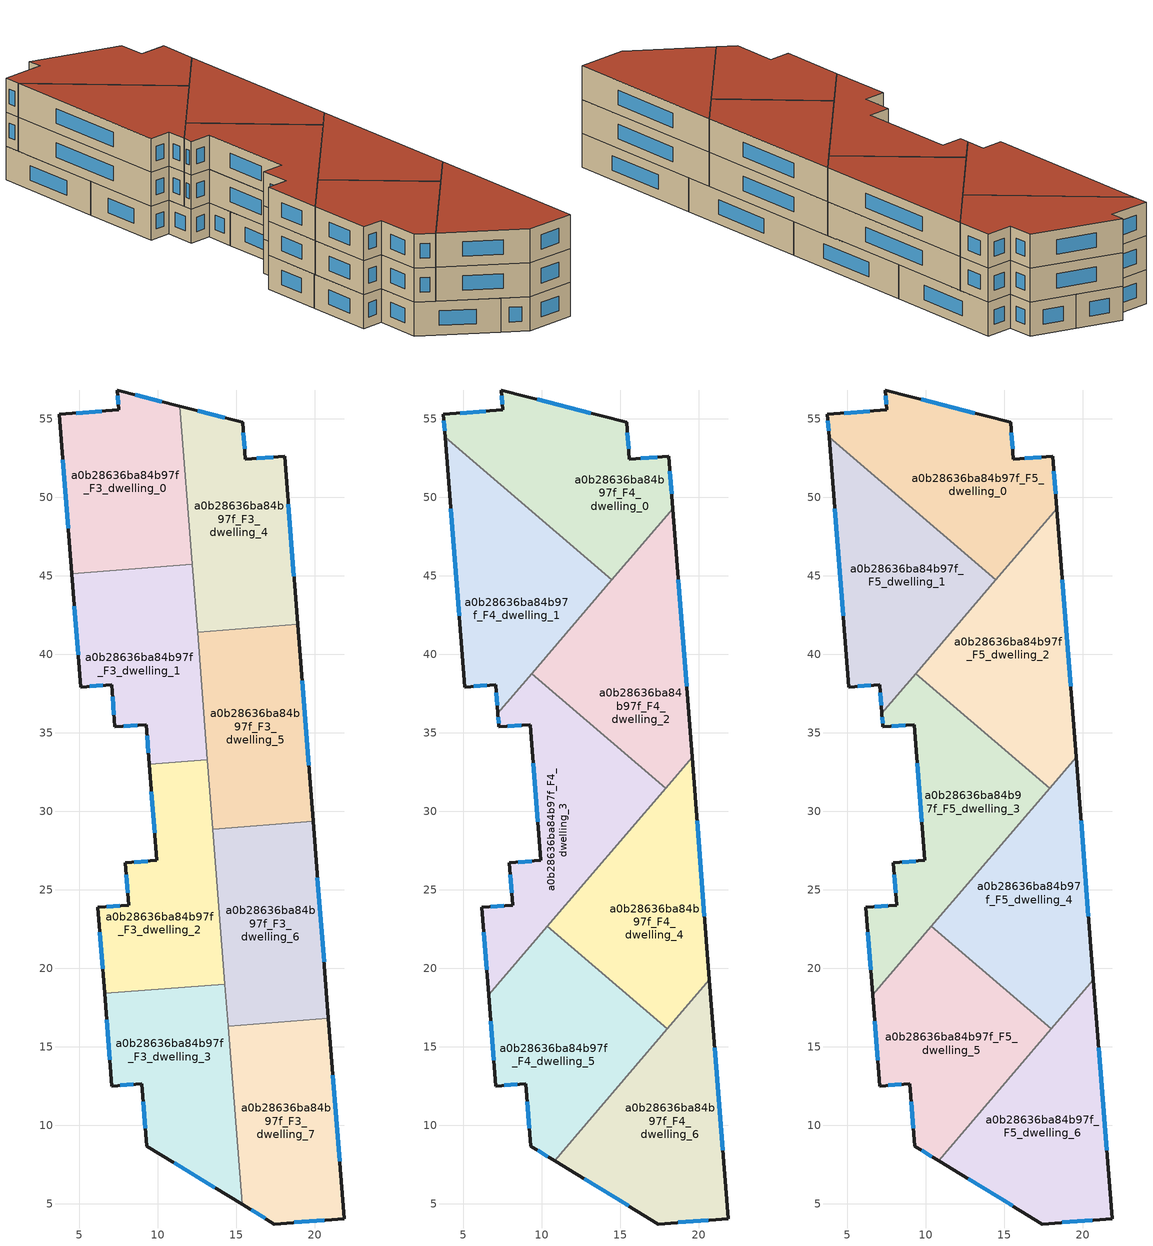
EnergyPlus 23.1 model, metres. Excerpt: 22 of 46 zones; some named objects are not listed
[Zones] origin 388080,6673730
a0b28636ba84b97f_F3_dwelling_0
 floor to a0b28636ba84b97f_F2_dwelling_0 (EU_floor_Construction): 11.41,55.81 12.2,45.74 4.53,45.14 3.74,55.28 7.53,55.58 7.43,56.84 z9
 wall outside (EU_wall_Construction): 11.41,55.81 7.43,56.84 7.53,55.58 3.74,55.28 4.53,45.14 z9:12
 wall to a0b28636ba84b97f_F3_dwelling_1 (EU_wall_Construction): 4.53,45.14 12.2,45.74 z9:12
 wall to a0b28636ba84b97f_F3_dwelling_4 (EU_wall_Construction): 12.2,45.74 11.41,55.81 z9:12
 window (EU_Window_Construction): 10.27,56.11 8.57,56.55 / 3.97,52.39 4.31,48.04 / 6.44,55.49 4.82,55.37 / 7.45,56.48 7.5,55.94 z9.86:11.14
a0b28636ba84b97f_F3_dwelling_1
 floor to a0b28636ba84b97f_F2_dwelling_1 (EU_floor_Construction): 12.2,45.74 13.17,33.31 9.47,33.02 9.27,35.54 7.28,35.38 7.07,38.07 5.1,37.92 4.53,45.14 z9
 wall outside (EU_wall_Construction): 4.53,45.14 5.1,37.92 7.07,38.07 7.28,35.38 9.27,35.54 9.47,33.02 z9:12
 wall to a0b28636ba84b97f_F3_dwelling_5 (EU_wall_Construction): 13.17,33.31 12.54,41.42 z9:12
 wall to a0b28636ba84b97f_F3_dwelling_2 (EU_wall_Construction): 9.47,33.02 13.17,33.31 z9:12
 wall to a0b28636ba84b97f_F3_dwelling_4 (EU_wall_Construction): 12.54,41.42 12.2,45.74 z9:12
 window (EU_Window_Construction): 5.66,37.96 6.5,38.03 / 4.69,43.08 4.94,39.98 / 9.32,34.82 9.41,33.74 / 7.84,35.43 8.7,35.49 / 7.12,37.3 7.22,36.15 z9.86:11.14
a0b28636ba84b97f_F3_dwelling_2
 floor to a0b28636ba84b97f_F2_dwelling_2 (EU_floor_Construction): 13.17,33.31 14.28,19 6.62,18.41 6.19,23.88 8.16,24.04 7.95,26.73 9.94,26.89 9.47,33.02 z9
 wall outside (EU_wall_Construction): 9.47,33.02 9.94,26.89 7.95,26.73 8.16,24.04 6.19,23.88 6.62,18.41 z9:12
 wall to a0b28636ba84b97f_F3_dwelling_3 (EU_wall_Construction): 6.62,18.41 14.28,19 z9:12
 wall to a0b28636ba84b97f_F3_dwelling_6 (EU_wall_Construction): 14.28,19 13.52,28.88 z9:12
 wall to a0b28636ba84b97f_F3_dwelling_5 (EU_wall_Construction): 13.51,28.88 13.17,33.31 z9:12
 window (EU_Window_Construction): 9.37,26.84 8.52,26.77 / 9.6,31.27 9.81,28.64 / 6.31,22.32 6.5,19.97 / 7.6,23.99 6.75,23.93 / 8.01,25.96 8.1,24.81 z9.86:11.14
a0b28636ba84b97f_F3_dwelling_3
 floor to a0b28636ba84b97f_F2_dwelling_3 (EU_floor_Construction): 14.28,19 15.38,4.97 9.31,8.68 9,12.65 7.08,12.5 6.62,18.41 z9
 wall outside (EU_wall_Construction): 6.62,18.41 7.08,12.5 9,12.65 9.31,8.68 15.38,4.97 z9:12
 wall to a0b28636ba84b97f_F3_dwelling_7 (EU_wall_Construction): 15.38,4.97 14.49,16.33 z9:12
 wall to a0b28636ba84b97f_F3_dwelling_6 (EU_wall_Construction): 14.49,16.33 14.29,19.01 z9:12
 window (EU_Window_Construction): 11.04,7.62 13.64,6.03 / 9.09,11.52 9.22,9.81 / 7.63,12.55 8.45,12.61 / 6.75,16.72 6.95,14.19 z9.86:11.14
a0b28636ba84b97f_F3_dwelling_4
 floor to a0b28636ba84b97f_F2_dwelling_4 (EU_floor_Construction): 18.08,52.62 18.92,41.92 12.54,41.42 11.41,55.81 15.41,54.78 15.59,52.42 z9
 wall outside (EU_wall_Construction): 18.92,41.92 18.08,52.62 15.59,52.42 15.41,54.78 11.41,55.81 z9:12
 wall to a0b28636ba84b97f_F3_dwelling_5 (EU_wall_Construction): 12.54,41.42 18.92,41.92 z9:12
 window (EU_Window_Construction): 17.37,52.56 16.3,52.48 / 18.68,44.98 18.32,49.56 / 14.27,55.08 12.56,55.52 / 15.54,53.1 15.46,54.11 z9.86:11.14
a0b28636ba84b97f_F3_dwelling_5
 floor to a0b28636ba84b97f_F2_dwelling_5 (EU_floor_Construction): 18.92,41.92 19.9,29.37 13.52,28.88 12.54,41.42 z9
 wall outside (EU_wall_Construction): 19.9,29.37 18.92,41.92 z9:12
 wall to a0b28636ba84b97f_F3_dwelling_6 (EU_wall_Construction): 13.52,28.88 19.9,29.37 z9:12
 window (EU_Window_Construction): 19.62,32.96 19.2,38.33 z9.86:11.14
a0b28636ba84b97f_F3_dwelling_6
 floor to a0b28636ba84b97f_F2_dwelling_6 (EU_floor_Construction): 19.9,29.37 20.88,16.83 14.49,16.33 13.52,28.88 z9
 wall outside (EU_wall_Construction): 20.88,16.83 19.9,29.37 z9:12
 wall to a0b28636ba84b97f_F3_dwelling_7 (EU_wall_Construction): 14.49,16.33 20.88,16.83 z9:12
 window (EU_Window_Construction): 20.6,20.41 20.18,25.79 z9.86:11.14
a0b28636ba84b97f_F3_dwelling_7
 floor to a0b28636ba84b97f_F2_dwelling_7 (EU_floor_Construction): 20.88,16.83 21.87,4.07 17.43,3.72 15.38,4.97 14.49,16.33 z9
 wall outside (EU_wall_Construction): 15.38,4.97 17.43,3.72 21.87,4.07 20.88,16.83 z9:12
 window (EU_Window_Construction): 21.59,7.71 21.16,13.18 / 18.7,3.82 20.6,3.97 / 15.97,4.62 16.84,4.08 z9.86:11.14
a0b28636ba84b97f_F4_dwelling_0
 floor to a0b28636ba84b97f_F3_dwelling_0 (EU_floor_Construction): 11.41,55.81 12.12,46.77 3.85,53.83 3.74,55.28 7.53,55.58 7.43,56.84 z12
 floor to a0b28636ba84b97f_F3_dwelling_4 (EU_floor_Construction): 15.41,54.78 15.59,52.42 18.08,52.62 18.34,49.28 14.47,44.75 12.12,46.77 11.41,55.81 z12
 wall outside (EU_wall_Construction): 18.34,49.28 18.08,52.62 15.59,52.42 15.41,54.78 7.43,56.84 7.53,55.58 3.74,55.28 3.85,53.83 z12:15
 wall to a0b28636ba84b97f_F4_dwelling_1 (EU_wall_Construction): 3.85,53.83 14.47,44.75 z12:15
 wall to a0b28636ba84b97f_F4_dwelling_2 (EU_wall_Construction): 14.47,44.75 18.34,49.28 z12:15
 window (EU_Window_Construction): 7.45,56.48 7.5,55.94 / 13.13,55.37 9.71,56.25 / 15.54,53.1 15.46,54.11 / 17.37,52.56 16.3,52.48 / 18.27,50.23 18.16,51.67 / 3.77,54.87 3.82,54.25 / 6.44,55.49 4.82,55.37 z12.86:14.14
a0b28636ba84b97f_F4_dwelling_1
 floor to a0b28636ba84b97f_F3_dwelling_1 (EU_floor_Construction): 12.2,45.74 12.46,42.4 7.21,36.26 7.07,38.07 5.1,37.92 4.53,45.14 z12
 floor to a0b28636ba84b97f_F3_dwelling_0 (EU_floor_Construction): 12.12,46.77 12.2,45.74 4.53,45.14 3.85,53.83 z12
 floor to a0b28636ba84b97f_F3_dwelling_4 (EU_floor_Construction): 14.47,44.75 12.46,42.4 12.12,46.77 z12
 wall outside (EU_wall_Construction): 3.85,53.83 5.1,37.92 7.07,38.07 7.21,36.26 z12:15
 wall to a0b28636ba84b97f_F4_dwelling_3 (EU_wall_Construction): 7.21,36.26 9.37,38.78 z12:15
 wall to a0b28636ba84b97f_F4_dwelling_2 (EU_wall_Construction): 9.37,38.78 14.47,44.75 z12:15
 window (EU_Window_Construction): 7.11,37.55 7.17,36.78 / 5.66,37.96 6.5,38.03 / 4.21,49.29 4.74,42.47 z12.86:14.14
a0b28636ba84b97f_F4_dwelling_2
 floor to a0b28636ba84b97f_F3_dwelling_5 (EU_floor_Construction): 18.92,41.92 19.58,33.45 17.9,31.49 12.98,35.69 12.54,41.42 z12
 floor to a0b28636ba84b97f_F3_dwelling_4 (EU_floor_Construction): 18.34,49.28 18.92,41.92 12.54,41.42 12.46,42.4 z12
 floor to a0b28636ba84b97f_F3_dwelling_1 (EU_floor_Construction): 12.46,42.4 12.98,35.69 9.37,38.78 z12
 wall outside (EU_wall_Construction): 19.58,33.45 18.34,49.28 z12:15
 wall to a0b28636ba84b97f_F4_dwelling_3 (EU_wall_Construction): 9.37,38.78 17.9,31.49 z12:15
 wall to a0b28636ba84b97f_F4_dwelling_4 (EU_wall_Construction): 17.9,31.49 19.58,33.45 z12:15
 window (EU_Window_Construction): 19.23,37.97 18.7,44.76 z12.86:14.14
a0b28636ba84b97f_F4_dwelling_3
 floor to a0b28636ba84b97f_F3_dwelling_2 (EU_floor_Construction): 13.17,33.31 13.69,26.57 6.72,18.41 6.62,18.41 6.19,23.88 8.16,24.04 7.95,26.73 9.94,26.89 9.47,33.02 z12
 floor to a0b28636ba84b97f_F3_dwelling_1 (EU_floor_Construction): 12.98,35.69 13.17,33.31 9.47,33.02 9.27,35.54 7.28,35.38 7.21,36.26 9.37,38.78 z12
 floor to a0b28636ba84b97f_F3_dwelling_5 (EU_floor_Construction): 17.9,31.49 15.82,29.05 13.52,28.88 12.98,35.69 z12
 floor to a0b28636ba84b97f_F3_dwelling_6 (EU_floor_Construction): 15.82,29.05 13.69,26.57 13.52,28.88 z12
 wall outside (EU_wall_Construction): 7.21,36.26 7.28,35.38 9.27,35.54 9.94,26.89 7.95,26.73 8.16,24.04 6.19,23.88 6.63,18.31 z12:15
 wall to a0b28636ba84b97f_F4_dwelling_5 (EU_wall_Construction): 6.63,18.31 10.36,22.67 z12:15
 wall to a0b28636ba84b97f_F4_dwelling_4 (EU_wall_Construction): 10.36,22.67 17.9,31.49 z12:15
 window (EU_Window_Construction): 9.46,33.07 9.75,29.36 / 7.84,35.43 8.7,35.49 / 7.23,36.01 7.26,35.63 / 6.32,22.29 6.5,19.9 / 7.6,23.99 6.75,23.93 / 8.01,25.96 8.1,24.81 / 9.37,26.84 8.52,26.77 z12.86:14.14
a0b28636ba84b97f_F4_dwelling_4
 floor to a0b28636ba84b97f_F3_dwelling_6 (EU_floor_Construction): 19.9,29.37 20.68,19.29 18.41,16.64 17.5,16.56 14.26,19.33 13.69,26.57 15.82,29.05 z12
 floor to a0b28636ba84b97f_F3_dwelling_5 (EU_floor_Construction): 19.58,33.45 19.9,29.37 15.82,29.05 z12
 floor to a0b28636ba84b97f_F3_dwelling_7 (EU_floor_Construction): 18.41,16.64 17.99,16.14 17.5,16.56 z12
 floor to a0b28636ba84b97f_F3_dwelling_2 (EU_floor_Construction): 13.69,26.57 14.26,19.33 10.36,22.67 z12
 wall outside (EU_wall_Construction): 20.68,19.29 19.58,33.45 z12:15
 wall to a0b28636ba84b97f_F4_dwelling_5 (EU_wall_Construction): 10.36,22.67 17.99,16.14 z12:15
 wall to a0b28636ba84b97f_F4_dwelling_6 (EU_wall_Construction): 17.99,16.14 20.68,19.29 z12:15
 window (EU_Window_Construction): 20.37,23.34 19.89,29.41 z12.86:14.14
a0b28636ba84b97f_F4_dwelling_5
 floor to a0b28636ba84b97f_F3_dwelling_3 (EU_floor_Construction): 14.28,19 14.8,12.41 10.82,7.76 9.31,8.68 9,12.65 7.08,12.5 6.63,18.31 6.72,18.41 z12
 floor to a0b28636ba84b97f_F3_dwelling_2 (EU_floor_Construction): 14.26,19.33 14.28,19 6.72,18.41 10.36,22.67 z12
 floor to a0b28636ba84b97f_F3_dwelling_6 (EU_floor_Construction): 17.5,16.56 14.49,16.33 14.26,19.33 z12
 floor to a0b28636ba84b97f_F3_dwelling_7 (EU_floor_Construction): 17.99,16.14 14.8,12.41 14.49,16.33 17.5,16.56 z12
 wall outside (EU_wall_Construction): 6.63,18.31 7.08,12.5 9,12.65 9.31,8.68 10.82,7.76 z12:15
 wall to a0b28636ba84b97f_F4_dwelling_6 (EU_wall_Construction): 10.82,7.76 17.99,16.14 z12:15
 window (EU_Window_Construction): 6.76,16.65 6.95,14.16 / 9.74,8.41 10.39,8.02 / 9.09,11.52 9.22,9.81 / 7.63,12.55 8.45,12.61 z12.86:14.14
a0b28636ba84b97f_F4_dwelling_6
 floor to a0b28636ba84b97f_F3_dwelling_7 (EU_floor_Construction): 20.88,16.83 21.87,4.07 17.43,3.72 15.38,4.97 14.8,12.41 18.41,16.64 z12
 floor to a0b28636ba84b97f_F3_dwelling_3 (EU_floor_Construction): 14.8,12.41 15.38,4.97 10.82,7.76 z12
 floor to a0b28636ba84b97f_F3_dwelling_6 (EU_floor_Construction): 20.68,19.29 20.88,16.83 18.41,16.64 z12
 wall outside (EU_wall_Construction): 10.82,7.76 17.43,3.72 21.87,4.07 20.68,19.29 z12:15
 window (EU_Window_Construction): 21.53,8.42 21.02,14.94 / 18.7,3.82 20.6,3.97 / 12.71,6.6 15.54,4.88 z12.86:14.14
a0b28636ba84b97f_F5_dwelling_0
 floor to a0b28636ba84b97f_F4_dwelling_0 (EU_floor_Construction): 15.41,54.78 15.59,52.42 18.08,52.62 18.34,49.28 14.47,44.75 3.85,53.83 3.74,55.28 7.53,55.58 7.43,56.84 z15
 wall outside (EU_wall_Construction): 18.34,49.28 18.08,52.62 15.59,52.42 15.41,54.78 7.43,56.84 7.53,55.58 3.74,55.28 3.85,53.83 z15:18
 wall to a0b28636ba84b97f_F5_dwelling_1 (EU_wall_Construction): 3.85,53.83 14.47,44.75 z15:18
 wall to a0b28636ba84b97f_F5_dwelling_2 (EU_wall_Construction): 14.47,44.75 18.34,49.28 z15:18
 window (EU_Window_Construction): 7.45,56.48 7.5,55.94 / 13.13,55.37 9.71,56.25 / 15.54,53.1 15.46,54.11 / 17.37,52.56 16.3,52.48 / 18.27,50.23 18.16,51.67 / 3.77,54.87 3.82,54.25 / 6.44,55.49 4.82,55.37 z15.86:17.14
 roof outside (EU_roof_Construction): 14.47,44.75 18.34,49.28 18.08,52.62 15.59,52.42 15.41,54.78 7.43,56.84 7.53,55.58 3.74,55.28 3.85,53.83 z18
a0b28636ba84b97f_F5_dwelling_1
 floor to a0b28636ba84b97f_F4_dwelling_1 (EU_floor_Construction): 14.47,44.75 7.21,36.26 7.07,38.07 5.1,37.92 3.85,53.83 z15
 wall outside (EU_wall_Construction): 3.85,53.83 5.1,37.92 7.07,38.07 7.21,36.26 z15:18
 wall to a0b28636ba84b97f_F5_dwelling_3 (EU_wall_Construction): 7.21,36.26 9.37,38.78 z15:18
 wall to a0b28636ba84b97f_F5_dwelling_2 (EU_wall_Construction): 9.37,38.78 14.47,44.75 z15:18
 window (EU_Window_Construction): 7.11,37.55 7.17,36.78 / 5.66,37.96 6.5,38.03 / 4.21,49.29 4.74,42.47 z15.86:17.14
 roof outside (EU_roof_Construction): 7.21,36.26 14.47,44.75 3.85,53.83 5.1,37.92 7.07,38.07 z18
a0b28636ba84b97f_F5_dwelling_2
 floor to a0b28636ba84b97f_F4_dwelling_2 (EU_floor_Construction): 18.34,49.28 19.58,33.45 17.9,31.49 9.37,38.78 z15
 wall outside (EU_wall_Construction): 19.58,33.45 18.34,49.28 z15:18
 wall to a0b28636ba84b97f_F5_dwelling_3 (EU_wall_Construction): 9.37,38.78 17.9,31.49 z15:18
 wall to a0b28636ba84b97f_F5_dwelling_4 (EU_wall_Construction): 17.9,31.49 19.58,33.45 z15:18
 window (EU_Window_Construction): 19.23,37.97 18.7,44.76 z15.86:17.14
 roof outside (EU_roof_Construction): 17.9,31.49 19.58,33.45 18.34,49.28 9.37,38.78 z18
a0b28636ba84b97f_F5_dwelling_3
 floor to a0b28636ba84b97f_F4_dwelling_3 (EU_floor_Construction): 17.9,31.49 6.63,18.31 6.19,23.88 8.16,24.04 7.95,26.73 9.94,26.89 9.27,35.54 7.28,35.38 7.21,36.26 9.37,38.78 z15
 wall outside (EU_wall_Construction): 7.21,36.26 7.28,35.38 9.27,35.54 9.94,26.89 7.95,26.73 8.16,24.04 6.19,23.88 6.63,18.31 z15:18
 wall to a0b28636ba84b97f_F5_dwelling_5 (EU_wall_Construction): 6.63,18.31 10.36,22.67 z15:18
 wall to a0b28636ba84b97f_F5_dwelling_4 (EU_wall_Construction): 10.36,22.67 17.9,31.49 z15:18
 window (EU_Window_Construction): 9.46,33.07 9.75,29.36 / 7.84,35.43 8.7,35.49 / 7.23,36.01 7.26,35.63 / 6.32,22.29 6.5,19.9 / 7.6,23.99 6.75,23.93 / 8.01,25.96 8.1,24.81 / 9.37,26.84 8.52,26.77 z15.86:17.14
 roof outside (EU_roof_Construction): 6.63,18.31 17.9,31.49 9.37,38.78 7.21,36.26 7.28,35.38 9.27,35.54 9.94,26.89 7.95,26.73 8.16,24.04 6.19,23.88 z18
a0b28636ba84b97f_F5_dwelling_4
 floor to a0b28636ba84b97f_F4_dwelling_4 (EU_floor_Construction): 19.58,33.45 20.68,19.29 17.99,16.14 10.36,22.67 z15
 wall outside (EU_wall_Construction): 20.68,19.29 19.58,33.45 z15:18
 wall to a0b28636ba84b97f_F5_dwelling_5 (EU_wall_Construction): 10.36,22.67 17.99,16.14 z15:18
 wall to a0b28636ba84b97f_F5_dwelling_6 (EU_wall_Construction): 17.99,16.14 20.68,19.29 z15:18
 window (EU_Window_Construction): 20.37,23.34 19.89,29.41 z15.86:17.14
 roof outside (EU_roof_Construction): 17.99,16.14 20.68,19.29 19.58,33.45 10.36,22.67 z18
a0b28636ba84b97f_F5_dwelling_5
 floor to a0b28636ba84b97f_F4_dwelling_5 (EU_floor_Construction): 17.99,16.14 10.82,7.76 9.31,8.68 9,12.65 7.08,12.5 6.63,18.31 10.36,22.67 z15
 wall outside (EU_wall_Construction): 6.63,18.31 7.08,12.5 9,12.65 9.31,8.68 10.82,7.76 z15:18
 wall to a0b28636ba84b97f_F5_dwelling_6 (EU_wall_Construction): 10.82,7.76 17.99,16.14 z15:18
 window (EU_Window_Construction): 6.76,16.65 6.95,14.16 / 9.74,8.41 10.39,8.02 / 9.09,11.52 9.22,9.81 / 7.63,12.55 8.45,12.61 z15.86:17.14
 roof outside (EU_roof_Construction): 10.82,7.76 17.99,16.14 10.36,22.67 6.63,18.31 7.08,12.5 9,12.65 9.31,8.68 z18
a0b28636ba84b97f_F5_dwelling_6
 floor to a0b28636ba84b97f_F4_dwelling_6 (EU_floor_Construction): 20.68,19.29 21.87,4.07 17.43,3.72 10.82,7.76 z15
 wall outside (EU_wall_Construction): 10.82,7.76 17.43,3.72 21.87,4.07 20.68,19.29 z15:18
 window (EU_Window_Construction): 21.53,8.42 21.02,14.94 / 18.7,3.82 20.6,3.97 / 12.71,6.6 15.54,4.88 z15.86:17.14
 roof outside (EU_roof_Construction): 21.87,4.07 20.68,19.29 10.82,7.76 17.43,3.72 z18
[Building]
EU S2 Campaign: North Axis=0; Terrain=City; Solar Distribution=FullExterior
[Site:Location]
Helsinki-Vantaa.AP: Latitude=60.317; Longitude=24.963; Time Zone=2; Elevation=54.6
[SizingPeriod:WeatherFileDays]
AnnualSizingPeriod: Begin Month=1; Begin Day of Month=1; End Month=12; End Day of Month=31; Day of Week for Start Day=Monday; Use Weather File Daylight Saving Period=No; Use Weather File Rain and Snow Indicators=No
[MATERIAL]
EU_InternalMass_Material: Roughness=MediumRough; Thickness=0.1; Conductivity=1; Density=1800; Specific Heat=900; Thermal Absorptance=0.9; Solar Absorptance=0.7; Visible Absorptance=0.7
[MATERIAL:NOMASS] Roughness=MediumRough; Thermal Absorptance=0.9; Solar Absorptance=0.7; Visible Absorptance=0.7
Name | Thermal Resistance
EU_wall_NoMass | 5.91765
EU_roof_NoMass | 11.1778
EU_floor_NoMass | 6.2875
[WINDOWMATERIAL:SIMPLEGLAZINGSYSTEM]
EU_Window_SimpleGlazing: UFactor=0.994035; Solar Heat Gain Coefficient=0.7; Visible Transmittance=0.7
[CONSTRUCTION]
EU_wall_Construction: EU_wall_NoMass
EU_roof_Construction: EU_roof_NoMass
EU_floor_Construction: EU_floor_NoMass
EU_Window_Construction: EU_Window_SimpleGlazing
EU_InternalMass_Construction: EU_InternalMass_Material
[ZONE] Type=1; Multiplier=1; Ceiling Height=autocalculate; Floor Area=autocalculate; Part of Total Floor Area=Yes
Name | Volume
a0b28636ba84b97f_F3_dwelling_0; a0b28636ba84b97f_F3_dwelling_1 | 241.641
a0b28636ba84b97f_F4_dwelling_0; a0b28636ba84b97f_F5_dwelling_0; a0b28636ba84b97f_F4_dwelling_4; a0b28636ba84b97f_F5_dwelling_4 | 276.166
a0b28636ba84b97f_F4_dwelling_1; a0b28636ba84b97f_F5_dwelling_1 | 276.183
a0b28636ba84b97f_F3_dwelling_2 | 241.643
a0b28636ba84b97f_F4_dwelling_2; a0b28636ba84b97f_F5_dwelling_2 | 276.154
a0b28636ba84b97f_F3_dwelling_3 | 241.639
a0b28636ba84b97f_F4_dwelling_3; a0b28636ba84b97f_F5_dwelling_3; a0b28636ba84b97f_F4_dwelling_6; a0b28636ba84b97f_F5_dwelling_6 | 276.146
a0b28636ba84b97f_F3_dwelling_4 | 241.649
a0b28636ba84b97f_F3_dwelling_5 | 241.656
a0b28636ba84b97f_F4_dwelling_5; a0b28636ba84b97f_F5_dwelling_5 | 276.199
a0b28636ba84b97f_F3_dwelling_6 | 241.65
a0b28636ba84b97f_F3_dwelling_7 | 241.652
[INTERNALMASS] Construction=EU_InternalMass_Construction
Name | Zone or ZoneList | Surface Area
a0b28636ba84b97f_F3_dwelling_0_EU_InternalMass | a0b28636ba84b97f_F3_dwelling_0 | 80.5469
a0b28636ba84b97f_F3_dwelling_1_EU_InternalMass | a0b28636ba84b97f_F3_dwelling_1 | 80.547
a0b28636ba84b97f_F3_dwelling_2_EU_InternalMass | a0b28636ba84b97f_F3_dwelling_2 | 80.5473
a0b28636ba84b97f_F3_dwelling_3_EU_InternalMass | a0b28636ba84b97f_F3_dwelling_3 | 80.5463
a0b28636ba84b97f_F3_dwelling_4_EU_InternalMass | a0b28636ba84b97f_F3_dwelling_4 | 80.5493
a0b28636ba84b97f_F3_dwelling_5_EU_InternalMass | a0b28636ba84b97f_F3_dwelling_5 | 80.5519
a0b28636ba84b97f_F3_dwelling_6_EU_InternalMass | a0b28636ba84b97f_F3_dwelling_6 | 80.5497
a0b28636ba84b97f_F3_dwelling_7_EU_InternalMass | a0b28636ba84b97f_F3_dwelling_7 | 80.5507
a0b28636ba84b97f_F4_dwelling_0_EU_InternalMass | a0b28636ba84b97f_F4_dwelling_0 | 92.0549
a0b28636ba84b97f_F4_dwelling_1_EU_InternalMass | a0b28636ba84b97f_F4_dwelling_1 | 92.0576
a0b28636ba84b97f_F4_dwelling_2_EU_InternalMass | a0b28636ba84b97f_F4_dwelling_2 | 92.0522
a0b28636ba84b97f_F4_dwelling_3_EU_InternalMass | a0b28636ba84b97f_F4_dwelling_3 | 92.0481
a0b28636ba84b97f_F4_dwelling_4_EU_InternalMass | a0b28636ba84b97f_F4_dwelling_4 | 92.0503
a0b28636ba84b97f_F4_dwelling_5_EU_InternalMass | a0b28636ba84b97f_F4_dwelling_5 | 92.0664
a0b28636ba84b97f_F4_dwelling_6_EU_InternalMass | a0b28636ba84b97f_F4_dwelling_6 | 92.0486
a0b28636ba84b97f_F5_dwelling_0_EU_InternalMass | a0b28636ba84b97f_F5_dwelling_0 | 92.0549
a0b28636ba84b97f_F5_dwelling_1_EU_InternalMass | a0b28636ba84b97f_F5_dwelling_1 | 92.0576
a0b28636ba84b97f_F5_dwelling_2_EU_InternalMass | a0b28636ba84b97f_F5_dwelling_2 | 92.0522
a0b28636ba84b97f_F5_dwelling_3_EU_InternalMass | a0b28636ba84b97f_F5_dwelling_3 | 92.0481
a0b28636ba84b97f_F5_dwelling_4_EU_InternalMass | a0b28636ba84b97f_F5_dwelling_4 | 92.0503
a0b28636ba84b97f_F5_dwelling_5_EU_InternalMass | a0b28636ba84b97f_F5_dwelling_5 | 92.0664
a0b28636ba84b97f_F5_dwelling_6_EU_InternalMass | a0b28636ba84b97f_F5_dwelling_6 | 92.0486
[OTHEREQUIPMENT] Fuel Type=Electricity; Design Level Calculation Method=Watts/Area; Power per Zone Floor Area=1; Fraction Latent=0; Fraction Radiant=0; Fraction Lost=0; Carbon Dioxide Generation Rate=0; EndUse Subcategory=EU_Step8_InternalGains
Name | Zone or ZoneList or Space or SpaceList | Schedule
EU_Step8_InternalGain_a0b28636ba84b97f_F3_dwelling_0_f000 | a0b28636ba84b97f_F3_dwelling_0 | EU_Step8_GainSchedule_a0b28636ba84b97f_F3_dwelling_0_f000
EU_Step8_InternalGain_a0b28636ba84b97f_F3_dwelling_1_f000 | a0b28636ba84b97f_F3_dwelling_1 | EU_Step8_GainSchedule_a0b28636ba84b97f_F3_dwelling_1_f000
EU_Step8_InternalGain_a0b28636ba84b97f_F3_dwelling_2_f000 | a0b28636ba84b97f_F3_dwelling_2 | EU_Step8_GainSchedule_a0b28636ba84b97f_F3_dwelling_2_f000
EU_Step8_InternalGain_a0b28636ba84b97f_F3_dwelling_3_f000 | a0b28636ba84b97f_F3_dwelling_3 | EU_Step8_GainSchedule_a0b28636ba84b97f_F3_dwelling_3_f000
EU_Step8_InternalGain_a0b28636ba84b97f_F3_dwelling_4_f000 | a0b28636ba84b97f_F3_dwelling_4 | EU_Step8_GainSchedule_a0b28636ba84b97f_F3_dwelling_4_f000
EU_Step8_InternalGain_a0b28636ba84b97f_F3_dwelling_5_f000 | a0b28636ba84b97f_F3_dwelling_5 | EU_Step8_GainSchedule_a0b28636ba84b97f_F3_dwelling_5_f000
EU_Step8_InternalGain_a0b28636ba84b97f_F3_dwelling_6_f000 | a0b28636ba84b97f_F3_dwelling_6 | EU_Step8_GainSchedule_a0b28636ba84b97f_F3_dwelling_6_f000
EU_Step8_InternalGain_a0b28636ba84b97f_F3_dwelling_7_f000 | a0b28636ba84b97f_F3_dwelling_7 | EU_Step8_GainSchedule_a0b28636ba84b97f_F3_dwelling_7_f000
EU_Step8_InternalGain_a0b28636ba84b97f_F4_dwelling_0_f000 | a0b28636ba84b97f_F4_dwelling_0 | EU_Step8_GainSchedule_a0b28636ba84b97f_F4_dwelling_0_f000
EU_Step8_InternalGain_a0b28636ba84b97f_F4_dwelling_1_f000 | a0b28636ba84b97f_F4_dwelling_1 | EU_Step8_GainSchedule_a0b28636ba84b97f_F4_dwelling_1_f000
EU_Step8_InternalGain_a0b28636ba84b97f_F4_dwelling_2_f000 | a0b28636ba84b97f_F4_dwelling_2 | EU_Step8_GainSchedule_a0b28636ba84b97f_F4_dwelling_2_f000
EU_Step8_InternalGain_a0b28636ba84b97f_F4_dwelling_3_f000 | a0b28636ba84b97f_F4_dwelling_3 | EU_Step8_GainSchedule_a0b28636ba84b97f_F4_dwelling_3_f000
EU_Step8_InternalGain_a0b28636ba84b97f_F4_dwelling_4_f000 | a0b28636ba84b97f_F4_dwelling_4 | EU_Step8_GainSchedule_a0b28636ba84b97f_F4_dwelling_4_f000
EU_Step8_InternalGain_a0b28636ba84b97f_F4_dwelling_5_f000 | a0b28636ba84b97f_F4_dwelling_5 | EU_Step8_GainSchedule_a0b28636ba84b97f_F4_dwelling_5_f000
EU_Step8_InternalGain_a0b28636ba84b97f_F4_dwelling_6_f000 | a0b28636ba84b97f_F4_dwelling_6 | EU_Step8_GainSchedule_a0b28636ba84b97f_F4_dwelling_6_f000
EU_Step8_InternalGain_a0b28636ba84b97f_F5_dwelling_0_f000 | a0b28636ba84b97f_F5_dwelling_0 | EU_Step8_GainSchedule_a0b28636ba84b97f_F5_dwelling_0_f000
EU_Step8_InternalGain_a0b28636ba84b97f_F5_dwelling_1_f000 | a0b28636ba84b97f_F5_dwelling_1 | EU_Step8_GainSchedule_a0b28636ba84b97f_F5_dwelling_1_f000
EU_Step8_InternalGain_a0b28636ba84b97f_F5_dwelling_2_f000 | a0b28636ba84b97f_F5_dwelling_2 | EU_Step8_GainSchedule_a0b28636ba84b97f_F5_dwelling_2_f000
EU_Step8_InternalGain_a0b28636ba84b97f_F5_dwelling_3_f000 | a0b28636ba84b97f_F5_dwelling_3 | EU_Step8_GainSchedule_a0b28636ba84b97f_F5_dwelling_3_f000
EU_Step8_InternalGain_a0b28636ba84b97f_F5_dwelling_4_f000 | a0b28636ba84b97f_F5_dwelling_4 | EU_Step8_GainSchedule_a0b28636ba84b97f_F5_dwelling_4_f000
EU_Step8_InternalGain_a0b28636ba84b97f_F5_dwelling_5_f000 | a0b28636ba84b97f_F5_dwelling_5 | EU_Step8_GainSchedule_a0b28636ba84b97f_F5_dwelling_5_f000
EU_Step8_InternalGain_a0b28636ba84b97f_F5_dwelling_6_f000 | a0b28636ba84b97f_F5_dwelling_6 | EU_Step8_GainSchedule_a0b28636ba84b97f_F5_dwelling_6_f000
[ZONEVENTILATION:DESIGNFLOWRATE] Schedule=EU_AlwaysOn; Design Flow Rate Calculation Method=AirChanges/Hour; Air Changes per Hour=0.596421; Ventilation Type=Natural; Fan Pressure Rise=0; Fan Total Efficiency=1; Constant Term Coefficient=1; Temperature Term Coefficient=0; Velocity Term Coefficient=0; Velocity Squared Term Coefficient=0; Minimum Indoor Temperature=-100; Maximum Indoor Temperature=100; Delta Temperature=-100; Minimum Outdoor Temperature=-100; Maximum Outdoor Temperature=100; Maximum Wind Speed=40
Name | Zone or ZoneList or Space or SpaceList
EU_ConstantAir_a0b28636ba84b97f_F3_dwelling_0 | a0b28636ba84b97f_F3_dwelling_0
EU_ConstantAir_a0b28636ba84b97f_F3_dwelling_1 | a0b28636ba84b97f_F3_dwelling_1
EU_ConstantAir_a0b28636ba84b97f_F3_dwelling_2 | a0b28636ba84b97f_F3_dwelling_2
EU_ConstantAir_a0b28636ba84b97f_F3_dwelling_3 | a0b28636ba84b97f_F3_dwelling_3
EU_ConstantAir_a0b28636ba84b97f_F3_dwelling_4 | a0b28636ba84b97f_F3_dwelling_4
EU_ConstantAir_a0b28636ba84b97f_F3_dwelling_5 | a0b28636ba84b97f_F3_dwelling_5
EU_ConstantAir_a0b28636ba84b97f_F3_dwelling_6 | a0b28636ba84b97f_F3_dwelling_6
EU_ConstantAir_a0b28636ba84b97f_F3_dwelling_7 | a0b28636ba84b97f_F3_dwelling_7
EU_ConstantAir_a0b28636ba84b97f_F4_dwelling_0 | a0b28636ba84b97f_F4_dwelling_0
EU_ConstantAir_a0b28636ba84b97f_F4_dwelling_1 | a0b28636ba84b97f_F4_dwelling_1
EU_ConstantAir_a0b28636ba84b97f_F4_dwelling_2 | a0b28636ba84b97f_F4_dwelling_2
EU_ConstantAir_a0b28636ba84b97f_F4_dwelling_3 | a0b28636ba84b97f_F4_dwelling_3
EU_ConstantAir_a0b28636ba84b97f_F4_dwelling_4 | a0b28636ba84b97f_F4_dwelling_4
EU_ConstantAir_a0b28636ba84b97f_F4_dwelling_5 | a0b28636ba84b97f_F4_dwelling_5
EU_ConstantAir_a0b28636ba84b97f_F4_dwelling_6 | a0b28636ba84b97f_F4_dwelling_6
EU_ConstantAir_a0b28636ba84b97f_F5_dwelling_0 | a0b28636ba84b97f_F5_dwelling_0
EU_ConstantAir_a0b28636ba84b97f_F5_dwelling_1 | a0b28636ba84b97f_F5_dwelling_1
EU_ConstantAir_a0b28636ba84b97f_F5_dwelling_2 | a0b28636ba84b97f_F5_dwelling_2
EU_ConstantAir_a0b28636ba84b97f_F5_dwelling_3 | a0b28636ba84b97f_F5_dwelling_3
EU_ConstantAir_a0b28636ba84b97f_F5_dwelling_4 | a0b28636ba84b97f_F5_dwelling_4
EU_ConstantAir_a0b28636ba84b97f_F5_dwelling_5 | a0b28636ba84b97f_F5_dwelling_5
EU_ConstantAir_a0b28636ba84b97f_F5_dwelling_6 | a0b28636ba84b97f_F5_dwelling_6
[HVACTEMPLATE:ZONE:IDEALLOADSAIRSYSTEM] System Availability Schedule=EU_AlwaysOn; Maximum Heating Supply Air Temperature=50; Minimum Cooling Supply Air Temperature=13; Maximum Heating Supply Air Humidity Ratio=0.0156; Minimum Cooling Supply Air Humidity Ratio=0.0077; Heating Limit=NoLimit; Cooling Limit=NoLimit; Heating Availability Schedule=EU_AlwaysOn; Cooling Availability Schedule=EU_CoolingOff; Dehumidification Control Type=ConstantSensibleHeatRatio; Cooling Sensible Heat Ratio=0.7; Dehumidification Setpoint=60; Humidification Control Type=None; Humidification Setpoint=30; Outdoor Air Method=None; Outdoor Air Flow Rate per Person=0.00944; Outdoor Air Flow Rate per Zone Floor Area=0; Outdoor Air Flow Rate per Zone=0; Demand Controlled Ventilation Type=None; Outdoor Air Economizer Type=NoEconomizer; Heat Recovery Type=None; Sensible Heat Recovery Effectiveness=0.7; Latent Heat Recovery Effectiveness=0.65
Name | Template Thermostat
a0b28636ba84b97f_F3_dwelling_0 | EU_HeatOnly_a0b28636ba84b97f_F3_dwelling_0
a0b28636ba84b97f_F3_dwelling_1 | EU_HeatOnly_a0b28636ba84b97f_F3_dwelling_1
a0b28636ba84b97f_F3_dwelling_2 | EU_HeatOnly_a0b28636ba84b97f_F3_dwelling_2
a0b28636ba84b97f_F3_dwelling_3 | EU_HeatOnly_a0b28636ba84b97f_F3_dwelling_3
a0b28636ba84b97f_F3_dwelling_4 | EU_HeatOnly_a0b28636ba84b97f_F3_dwelling_4
a0b28636ba84b97f_F3_dwelling_5 | EU_HeatOnly_a0b28636ba84b97f_F3_dwelling_5
a0b28636ba84b97f_F3_dwelling_6 | EU_HeatOnly_a0b28636ba84b97f_F3_dwelling_6
a0b28636ba84b97f_F3_dwelling_7 | EU_HeatOnly_a0b28636ba84b97f_F3_dwelling_7
a0b28636ba84b97f_F4_dwelling_0 | EU_HeatOnly_a0b28636ba84b97f_F4_dwelling_0
a0b28636ba84b97f_F4_dwelling_1 | EU_HeatOnly_a0b28636ba84b97f_F4_dwelling_1
a0b28636ba84b97f_F4_dwelling_2 | EU_HeatOnly_a0b28636ba84b97f_F4_dwelling_2
a0b28636ba84b97f_F4_dwelling_3 | EU_HeatOnly_a0b28636ba84b97f_F4_dwelling_3
a0b28636ba84b97f_F4_dwelling_4 | EU_HeatOnly_a0b28636ba84b97f_F4_dwelling_4
a0b28636ba84b97f_F4_dwelling_5 | EU_HeatOnly_a0b28636ba84b97f_F4_dwelling_5
a0b28636ba84b97f_F4_dwelling_6 | EU_HeatOnly_a0b28636ba84b97f_F4_dwelling_6
a0b28636ba84b97f_F5_dwelling_0 | EU_HeatOnly_a0b28636ba84b97f_F5_dwelling_0
a0b28636ba84b97f_F5_dwelling_1 | EU_HeatOnly_a0b28636ba84b97f_F5_dwelling_1
a0b28636ba84b97f_F5_dwelling_2 | EU_HeatOnly_a0b28636ba84b97f_F5_dwelling_2
a0b28636ba84b97f_F5_dwelling_3 | EU_HeatOnly_a0b28636ba84b97f_F5_dwelling_3
a0b28636ba84b97f_F5_dwelling_4 | EU_HeatOnly_a0b28636ba84b97f_F5_dwelling_4
a0b28636ba84b97f_F5_dwelling_5 | EU_HeatOnly_a0b28636ba84b97f_F5_dwelling_5
a0b28636ba84b97f_F5_dwelling_6 | EU_HeatOnly_a0b28636ba84b97f_F5_dwelling_6
[SIZING:ZONE] Zone Cooling Design Supply Air Temperature Input Method=SupplyAirTemperature; Zone Cooling Design Supply Air Temperature=13; Zone Heating Design Supply Air Temperature Input Method=SupplyAirTemperature; Zone Heating Design Supply Air Temperature=50; Zone Cooling Design Supply Air Humidity Ratio=0.008; Zone Heating Design Supply Air Humidity Ratio=0.008; Cooling Design Air Flow Method=DesignDay; Cooling Design Air Flow Rate=0; Cooling Minimum Air Flow per Zone Floor Area=0.000762; Cooling Minimum Air Flow=0; Cooling Minimum Air Flow Fraction=0.2; Heating Design Air Flow Method=DesignDay; Heating Design Air Flow Rate=0; Heating Maximum Air Flow per Zone Floor Area=0.002032; Heating Maximum Air Flow=0.141576; Heating Maximum Air Flow Fraction=0.3; Account for Dedicated Outdoor Air System=No; Dedicated Outdoor Air System Control Strategy=NeutralSupplyAir; Dedicated Outdoor Air Low Setpoint Temperature for Design=autosize; Dedicated Outdoor Air High Setpoint Temperature for Design=autosize; Zone Load Sizing Method=Sensible Load Only No Latent Load; Zone Latent Cooling Design Supply Air Humidity Ratio Input Method=HumidityRatioDifference; Zone Cooling Design Supply Air Humidity Ratio Difference=0.005; Zone Latent Heating Design Supply Air Humidity Ratio Input Method=HumidityRatioDifference; Zone Humidification Design Supply Air Humidity Ratio Difference=0.005
a0b28636ba84b97f_F3_dwelling_0; a0b28636ba84b97f_F3_dwelling_1; a0b28636ba84b97f_F3_dwelling_2; a0b28636ba84b97f_F3_dwelling_3; a0b28636ba84b97f_F3_dwelling_4; a0b28636ba84b97f_F3_dwelling_5; a0b28636ba84b97f_F3_dwelling_6; a0b28636ba84b97f_F3_dwelling_7; a0b28636ba84b97f_F4_dwelling_0; a0b28636ba84b97f_F4_dwelling_1; a0b28636ba84b97f_F4_dwelling_2; a0b28636ba84b97f_F4_dwelling_3; a0b28636ba84b97f_F4_dwelling_4; a0b28636ba84b97f_F4_dwelling_5; a0b28636ba84b97f_F4_dwelling_6; a0b28636ba84b97f_F5_dwelling_0; a0b28636ba84b97f_F5_dwelling_1; a0b28636ba84b97f_F5_dwelling_2; a0b28636ba84b97f_F5_dwelling_3; a0b28636ba84b97f_F5_dwelling_4; a0b28636ba84b97f_F5_dwelling_5; a0b28636ba84b97f_F5_dwelling_6
[SCHEDULE:CONSTANT]
Name | Hourly Value
EU_AlwaysOn | 1
EU_CoolingOff | 0
[SCHEDULE:FILE] Column Number=1; Rows to Skip at Top=0; Number of Hours of Data=8760; Column Separator=Comma; Interpolate to Timestep=No; Minutes per Item=60; Adjust Schedule for Daylight Savings=Yes
Name | File
EU_Step8_GainSchedule_a0b28636ba84b97f_F3_dwelling_0_f000 | ../../schedules/a0b28636ba84b97f/a0b28636ba84b97f_F3_dwelling_0_f000_gain.csv
EU_Step8_GainSchedule_a0b28636ba84b97f_F3_dwelling_1_f000 | ../../schedules/a0b28636ba84b97f/a0b28636ba84b97f_F3_dwelling_1_f000_gain.csv
EU_Step8_GainSchedule_a0b28636ba84b97f_F3_dwelling_2_f000 | ../../schedules/a0b28636ba84b97f/a0b28636ba84b97f_F3_dwelling_2_f000_gain.csv
EU_Step8_GainSchedule_a0b28636ba84b97f_F3_dwelling_3_f000 | ../../schedules/a0b28636ba84b97f/a0b28636ba84b97f_F3_dwelling_3_f000_gain.csv
EU_Step8_GainSchedule_a0b28636ba84b97f_F3_dwelling_4_f000 | ../../schedules/a0b28636ba84b97f/a0b28636ba84b97f_F3_dwelling_4_f000_gain.csv
EU_Step8_GainSchedule_a0b28636ba84b97f_F3_dwelling_5_f000 | ../../schedules/a0b28636ba84b97f/a0b28636ba84b97f_F3_dwelling_5_f000_gain.csv
EU_Step8_GainSchedule_a0b28636ba84b97f_F3_dwelling_6_f000 | ../../schedules/a0b28636ba84b97f/a0b28636ba84b97f_F3_dwelling_6_f000_gain.csv
EU_Step8_GainSchedule_a0b28636ba84b97f_F3_dwelling_7_f000 | ../../schedules/a0b28636ba84b97f/a0b28636ba84b97f_F3_dwelling_7_f000_gain.csv
EU_Step8_GainSchedule_a0b28636ba84b97f_F4_dwelling_0_f000 | ../../schedules/a0b28636ba84b97f/a0b28636ba84b97f_F4_dwelling_0_f000_gain.csv
EU_Step8_GainSchedule_a0b28636ba84b97f_F4_dwelling_1_f000 | ../../schedules/a0b28636ba84b97f/a0b28636ba84b97f_F4_dwelling_1_f000_gain.csv
EU_Step8_GainSchedule_a0b28636ba84b97f_F4_dwelling_2_f000 | ../../schedules/a0b28636ba84b97f/a0b28636ba84b97f_F4_dwelling_2_f000_gain.csv
EU_Step8_GainSchedule_a0b28636ba84b97f_F4_dwelling_3_f000 | ../../schedules/a0b28636ba84b97f/a0b28636ba84b97f_F4_dwelling_3_f000_gain.csv
EU_Step8_GainSchedule_a0b28636ba84b97f_F4_dwelling_4_f000 | ../../schedules/a0b28636ba84b97f/a0b28636ba84b97f_F4_dwelling_4_f000_gain.csv
EU_Step8_GainSchedule_a0b28636ba84b97f_F4_dwelling_5_f000 | ../../schedules/a0b28636ba84b97f/a0b28636ba84b97f_F4_dwelling_5_f000_gain.csv
EU_Step8_GainSchedule_a0b28636ba84b97f_F4_dwelling_6_f000 | ../../schedules/a0b28636ba84b97f/a0b28636ba84b97f_F4_dwelling_6_f000_gain.csv
EU_Step8_GainSchedule_a0b28636ba84b97f_F5_dwelling_0_f000 | ../../schedules/a0b28636ba84b97f/a0b28636ba84b97f_F5_dwelling_0_f000_gain.csv
EU_Step8_GainSchedule_a0b28636ba84b97f_F5_dwelling_1_f000 | ../../schedules/a0b28636ba84b97f/a0b28636ba84b97f_F5_dwelling_1_f000_gain.csv
EU_Step8_GainSchedule_a0b28636ba84b97f_F5_dwelling_2_f000 | ../../schedules/a0b28636ba84b97f/a0b28636ba84b97f_F5_dwelling_2_f000_gain.csv
EU_Step8_GainSchedule_a0b28636ba84b97f_F5_dwelling_3_f000 | ../../schedules/a0b28636ba84b97f/a0b28636ba84b97f_F5_dwelling_3_f000_gain.csv
EU_Step8_GainSchedule_a0b28636ba84b97f_F5_dwelling_4_f000 | ../../schedules/a0b28636ba84b97f/a0b28636ba84b97f_F5_dwelling_4_f000_gain.csv
EU_Step8_GainSchedule_a0b28636ba84b97f_F5_dwelling_5_f000 | ../../schedules/a0b28636ba84b97f/a0b28636ba84b97f_F5_dwelling_5_f000_gain.csv
EU_Step8_GainSchedule_a0b28636ba84b97f_F5_dwelling_6_f000 | ../../schedules/a0b28636ba84b97f/a0b28636ba84b97f_F5_dwelling_6_f000_gain.csv
